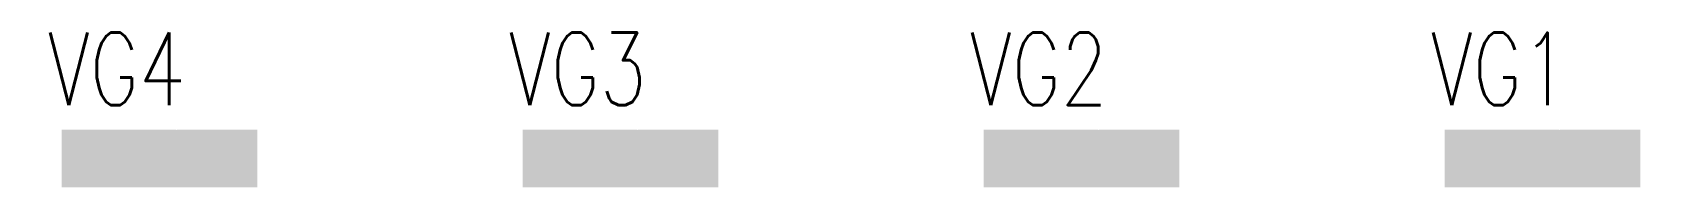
# Model space of a CAD drawing. Extents: x -268 to 95, y -38 to 132.
# Drawn here: x -108.84 to -90.8, y 129.86 to 131.57 of the extents above; entities that cross this region are included whole.
import ezdxf

# ---------------------------------------------------------------- set-up
doc = ezdxf.new("R2010")
doc.units = 0
for name, color, linetype in [('DRIL_PLTE_THRU_01', 96, 'CONTINUOUS'), ('DRIL_PLTE_THRU_06', 16, 'CONTINUOUS'), ('PADS_BOT', 1, 'CONTINUOUS'), ('PADS_INNER', 3, 'CONTINUOUS'), ('PADS_TOP', 3, 'CONTINUOUS'), ('PART_NAME_26', 255, 'CONTINUOUS'), ('PART_TOP_2DLINE_01', 3, 'CONTINUOUS')]:
    doc.layers.add(name, color=color, linetype=linetype)
doc.styles.add('W0$127', font='simplex', dxfattribs={"width": 0.75})

# ---------------------------------------------------------------- blocks, each defined once
blk = doc.blocks.new('SMOOTH_0$635')
at = {"const_width": 0.3175}
blk.add_lwpolyline([(-0.15875, 0, 1), (0.15875, 0, 1)], format="xyb", close=True, dxfattribs=at)
blk = doc.blocks.new('PART_BODY_TOP_84')
at = {"layer": 'PART_TOP_2DLINE_01', "const_width": 0.635}
blk.add_lwpolyline([(-0.2032, 0), (0.1778, 0)], dxfattribs=at)
at = {"layer": 'PART_TOP_2DLINE_01'}
for p in [(-0.2032, 0), (0.1778, 0)]:
    blk.add_blockref('SMOOTH_0$635', p, dxfattribs=at)
blk = doc.blocks.new('DRIL_HOLE_0')
blk.add_lwpolyline([(0, 0, 1), (0, 0, 1)], format="xyb", close=True)
blk = doc.blocks.new('PAD_0')
blk.add_lwpolyline([(0, 0, 1), (0, 0, 1)], format="xyb", close=True)
blk = doc.blocks.new('PAD_47')
at = {"const_width": 0.635}
blk.add_lwpolyline([(-0.4445, 0), (0.4445, 0)], dxfattribs=at)
blk = doc.blocks.new('STK_TOP_14')
at = {"layer": 'DRIL_PLTE_THRU_01'}
blk.add_blockref('DRIL_HOLE_0', (0, 0), dxfattribs=at)
at = {"layer": 'DRIL_PLTE_THRU_06'}
blk.add_blockref('DRIL_HOLE_0', (0, 0), dxfattribs=at)
at = {"layer": 'PADS_BOT'}
blk.add_blockref('PAD_0', (0, 0), dxfattribs=at)
at = {"layer": 'PADS_INNER'}
blk.add_blockref('PAD_0', (0, 0), dxfattribs=at)
at = {"layer": 'PADS_TOP'}
blk.add_blockref('PAD_47', (0, 0), dxfattribs=at)
blk = doc.blocks.new('SYM_TOP_36')
for name, p in [('STK_TOP_14', (-0.635, 0)), ('PART_BODY_TOP_84', (0, 0)), ('STK_TOP_14', (0.635, 0))]:
    blk.add_blockref(name, p)
blk = doc.blocks.new('PART_TOP_220')
blk.add_blockref('SYM_TOP_36', (0, 0))
at = {"layer": 'PART_NAME_26', "style": 'W0$127', "width": 0.75}
blk.add_text('VG1', height=0.8001, dxfattribs=at).set_placement((-1.231, 0.59))
blk = doc.blocks.new('PART_TOP_221')
blk.add_blockref('SYM_TOP_36', (0, 0))
at = {"layer": 'PART_NAME_26', "style": 'W0$127', "width": 0.75}
blk.add_text('VG2', height=0.8001, dxfattribs=at).set_placement((-1.231, 0.59))
blk = doc.blocks.new('PART_TOP_222')
blk.add_blockref('SYM_TOP_36', (0, 0))
at = {"layer": 'PART_NAME_26', "style": 'W0$127', "width": 0.75}
blk.add_text('VG3', height=0.8001, dxfattribs=at).set_placement((-1.231, 0.59))
blk = doc.blocks.new('PART_TOP_223')
blk.add_blockref('SYM_TOP_36', (0, 0))
at = {"layer": 'PART_NAME_26', "style": 'W0$127', "width": 0.75}
blk.add_text('VG4', height=0.8001, dxfattribs=at).set_placement((-1.231, 0.59))

msp = doc.modelspace()

# ---------------------------------------------------------------- block references
for name, p in [('PART_TOP_223', (-107.442, 130.175)), ('PART_TOP_222', (-102.362, 130.175)), ('PART_TOP_221', (-97.282, 130.175)), ('PART_TOP_220', (-92.202, 130.175))]:
    msp.add_blockref(name, p)

doc.saveas('drawing.dxf')
